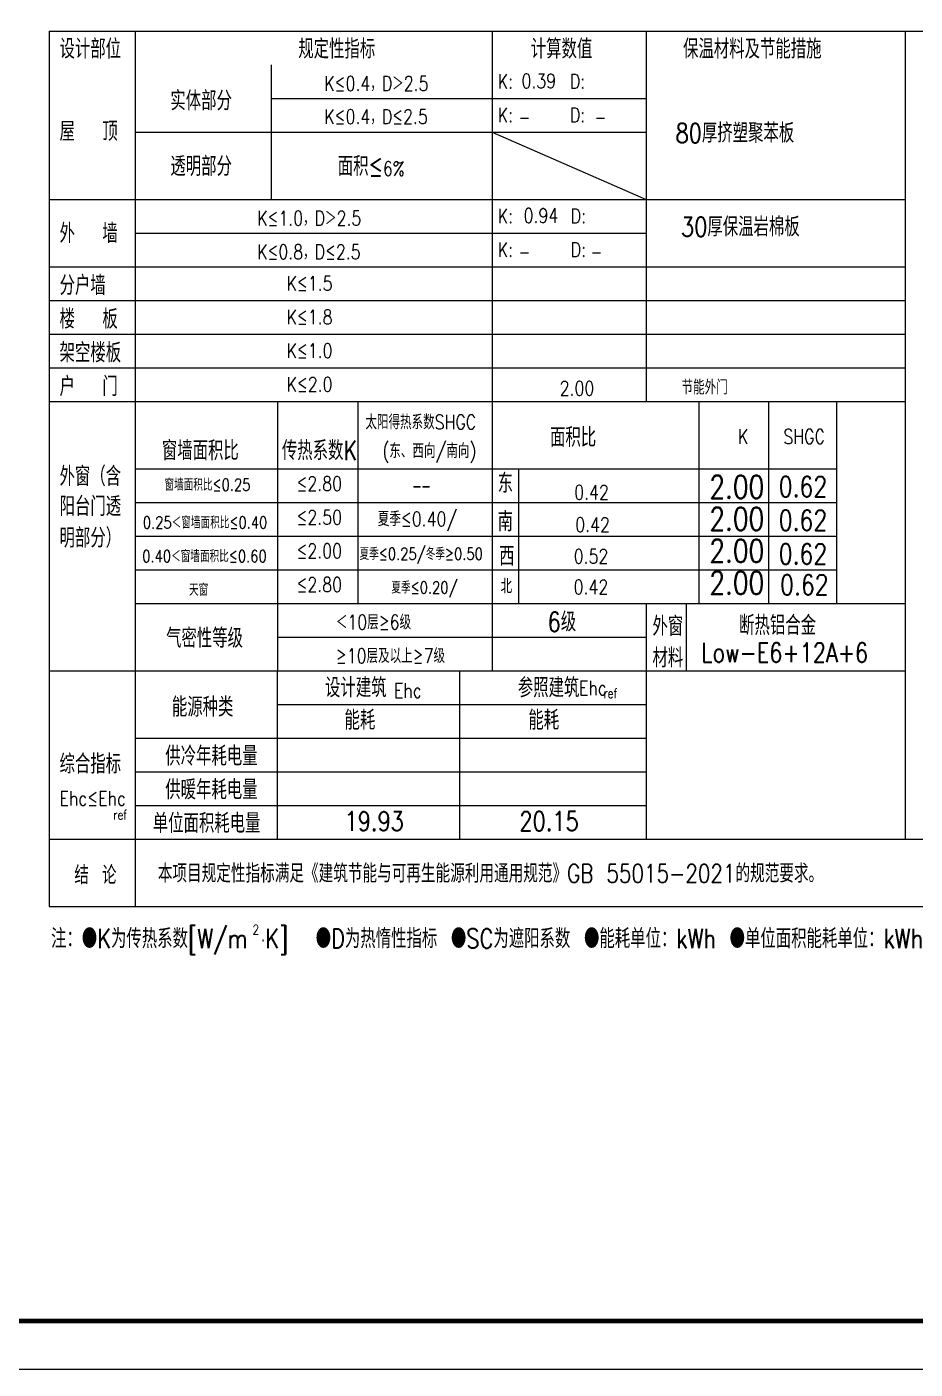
# Model space of a CAD drawing. Extents: x -695846 to 822170, y -413475 to 397179.
# Drawn here: x 559639 to 578114, y 26491 to 54402 of the extents above; entities that cross this region are included whole.
import ezdxf

# ---------------------------------------------------------------- set-up
doc = ezdxf.new("R2010")
doc.units = 0
doc.header["$LTSCALE"] = 1000
doc.header["$MEASUREMENT"] = 0
doc.layers.add('AXIS', color=3, linetype='Continuous')
doc.layers.add('T-图框-175', color=175, linetype='Continuous')
doc.styles.add('_HZTXT', font='txt.shx', dxfattribs={"width": 0.8, "bigfont": 'HZTXT.shx'})

msp = doc.modelspace()

# ---------------------------------------------------------------- linework, layer by layer
for p, q in [((560101, 54313), (579435, 54313)), ((560101, 54313), (560101, 36113)), ((561892, 54313), (561892, 36113)), ((569317, 54313), (569317, 41013)), ((572517, 54313), (572517, 46613)), ((577903, 54313), (577903, 37513)), ((564717, 53613), (564717, 50813)), ((564717, 52913), (572517, 52913)), ((561892, 52213), (572517, 52213)), ((560101, 50813), (577903, 50813)), ((561892, 50113), (572517, 50113)), ((560101, 49413), (577903, 49413)), ((560101, 48713), (577903, 48713)), ((560101, 48013), (577903, 48013)), ((560101, 47313), (577903, 47313)), ((560101, 46613), (577903, 46613)), ((564849, 46613), (564849, 41013)), ((566523, 46613), (566523, 42413)), ((575064, 46613, 800), (575064, 42413, 800)), ((576478, 46613), (576478, 42413)), ((561892, 45213), (576478, 45213)), ((569867, 45213), (569867, 42413)), ((561892, 44513), (576478, 44513)), ((561892, 43813), (576478, 43813)), ((561892, 43113), (576478, 43113)), ((561892, 42413), (575398, 42413)), ((561892, 42413), (577903, 42413)), ((572517, 42413), (572517, 37513)), ((573353, 42413), (573353, 41013)), ((564849, 41713), (572517, 41713)), ((560101, 41013), (577903, 41013)), ((564845, 41013), (564845, 37513)), ((568638, 41013), (568638, 37513)), ((564845, 40313), (572517, 40313)), ((561892, 39613), (572517, 39613)), ((561892, 38913), (572517, 38913)), ((561892, 38213), (572517, 38213)), ((560101, 37513), (579435, 37513)), ((560101, 36113), (579435, 36113))]:
    msp.add_line(p, q)
for points in [[(569317, 52213), (572517, 50813)], [(573623, 42413), (573623, 46613)]]:
    msp.add_lwpolyline(points)
at = {"layer": 'T-图框-175'}
msp.add_lwpolyline([(528620, 26491), (588020, 26491), (588020, 68491), (528620, 68491)], close=True, dxfattribs=at)
at = {"layer": 'T-图框-175', "const_width": 100}
msp.add_lwpolyline([(531120, 27491), (587020, 27491), (587020, 67491), (531120, 67491)], close=True, dxfattribs=at)

# ---------------------------------------------------------------- texts
at = {"style": '_HZTXT', "width": 0.8}
for s, height, p in [('设计部位', 400, (560319, 53743)), ('规定性指标', 400, (565284, 53743)), ('计算数值', 400, (570120, 53743)), ('保温材料及节能措施', 400, (573287, 53743)), ('K≤0.4，D＞2.5', 300, (565825, 53074)), ('K:', 300, (569433, 53120)), ('0.39', 300, (569926, 53128)), ('D:', 300, (570933, 53120)), ('实体部分', 400, (562624, 52665)), ('K≤0.4，D≤2.5', 300, (565825, 52385)), ('K:', 300, (569433, 52420)), ('－', 300, (569868, 52336)), ('D:', 300, (570933, 52420)), ('－', 300, (571447, 52336)), ('屋  顶', 400, (560319, 52030)), ('80厚挤塑聚苯板', 400, (573130, 51994)), ('透明部分', 400, (562624, 51302)), ('面积≤', 400, (566105, 51304)), ('6%%%', 300, (567044, 51304)), ('K≤1.0，D＞2.5', 300, (564428, 50274)), ('K:', 300, (569433, 50320)), ('0.94', 300, (569972, 50329)), ('D:', 300, (570949, 50320)), ('外  墙', 400, (560319, 49910)), ('30厚保温岩棉板', 400, (573244, 50044)), ('K≤0.8，D≤2.5', 300, (564428, 49574)), ('K:', 300, (569433, 49620)), ('－', 300, (569868, 49536)), ('D:', 300, (570949, 49620)), ('－', 300, (571369, 49536)), ('分户墙', 400, (560319, 48826)), ('K≤1.5', 300, (565040, 48919)), ('楼  板', 400, (560319, 48126)), ('K≤1.8', 300, (565040, 48219)), ('架空楼板', 400, (560319, 47426)), ('K≤1.0', 300, (565040, 47519)), ('户  门', 400, (560319, 46726)), ('K≤2.0', 300, (565040, 46819)), ('2.00', 300, (570720, 46736)), ('节能外门', 300, (573256, 46758)), ('太阳得热系数SHGC', 300, (566681, 46034)), ('面积比', 400, (570520, 45666)), ('窗墙面积比', 400, (562447, 45392)), ('传热系数K ', 400, (564943, 45392)), ('(东、西向/南向)', 300, (567033, 45435)), ('K', 300, (574430, 45734)), ('SHGC', 300, (575374, 45734)), ('外窗（含', 400, (560319, 44856)), ('窗墙面积比≤0.25', 250, (562501, 44756)), ('≤2.80', 300, (565247, 44756)), ('东', 400, (569431, 44711)), ('阳台门透', 400, (560319, 44231)), ('——', 300, (567659, 44719)), ('0.25＜窗墙面积比≤0.40', 250, (562051, 43971)), ('≤2.50', 300, (565247, 44056)), ('夏季≤0.40/', 300, (566938, 44019)), ('南', 400, (569431, 43914)), ('明部分）', 400, (560319, 43575)), ('0.40＜窗墙面积比≤0.60', 250, (562039, 43271)), ('≤2.00', 300, (565247, 43356)), ('夏季≤0.25/冬季≥0.50', 250, (566558, 43319)), ('西', 400, (569462, 43196)), ('天窗', 250, (563012, 42571)), ('≤2.80', 300, (565247, 42656)), ('夏季≤0.20/', 250, (567221, 42619)), ('北', 300, (569492, 42621)), ('＜10层≥6级', 300, (566067, 41874)), ('6级', 400, (570470, 41830)), ('外窗', 400, (572651, 41740)), ('断热铝合金', 400, (574453, 41757)), ('气密性等级', 400, (562534, 41491)), ('Low-E6+12A+6', 400, (573667, 41191)), ('≥10层及以上≥7级', 300, (566067, 41174)), ('材料', 400, (572651, 41083)), ('设计建筑', 400, (565840, 40461)), ('Ehc', 300, (567274, 40453)), ('参照建筑', 400, (569850, 40461)), ('Ehc', 300, (571122, 40505)), ('能源种类', 400, (562656, 40059)), ('ref', 200, (571630, 40446)), ('能耗', 400, (566246, 39786)), ('能耗', 400, (570070, 39786)), ('供冷年耗电量', 400, (562518, 39040)), ('综合指标 ', 400, (560319, 38875)), ('供暖年耗电量', 400, (562518, 38340)), ('Ehc≤Ehc', 300, (560319, 38209)), ('ref', 200, (561433, 37920)), ('单位面积耗电量', 400, (562258, 37642)), ('19.93', 400, (566246, 37686)), ('20.15', 400, (569883, 37686)), ('结 论', 380, (560626, 36575)), ('本项目规定性指标满足《建筑节能与可再生能源利用通用规范》GB 55015-2021的规范要求。', 380, (562363, 36609)), ('2', 200, (564330, 35531)), ('注：●K为传热系数[W/m ·K]  ●D为热惰性指标 ●SC为遮阳系数 ●能耗单位：kWh ●单位面积能耗单位：kWh/m', 400, (560142, 35245))]:
    msp.add_text(s, height=height, dxfattribs=at).set_placement(p)
at = {"layer": 'AXIS', "color": 7, "style": '_HZTXT', "width": 0.8}
for s, height, p in [('2.00', 475, (573835, 44598)), ('0.62', 420, (575277, 44633)), ('0.42', 300, (571024, 44575)), ('2.00', 475, (573835, 43933)), ('0.42', 300, (571045, 43901)), ('0.62', 420, (575277, 43933, 800)), ('0.52', 300, (571013, 43245)), ('2.00', 475, (573835, 43268)), ('0.62', 420, (575277, 43233, 800)), ('2.00', 475, (573835, 42603)), ('0.62', 420, (575306, 42590)), ('0.42', 300, (571012, 42606))]:
    msp.add_text(s, height=height, dxfattribs=at).set_placement(p)

doc.saveas('drawing.dxf')
